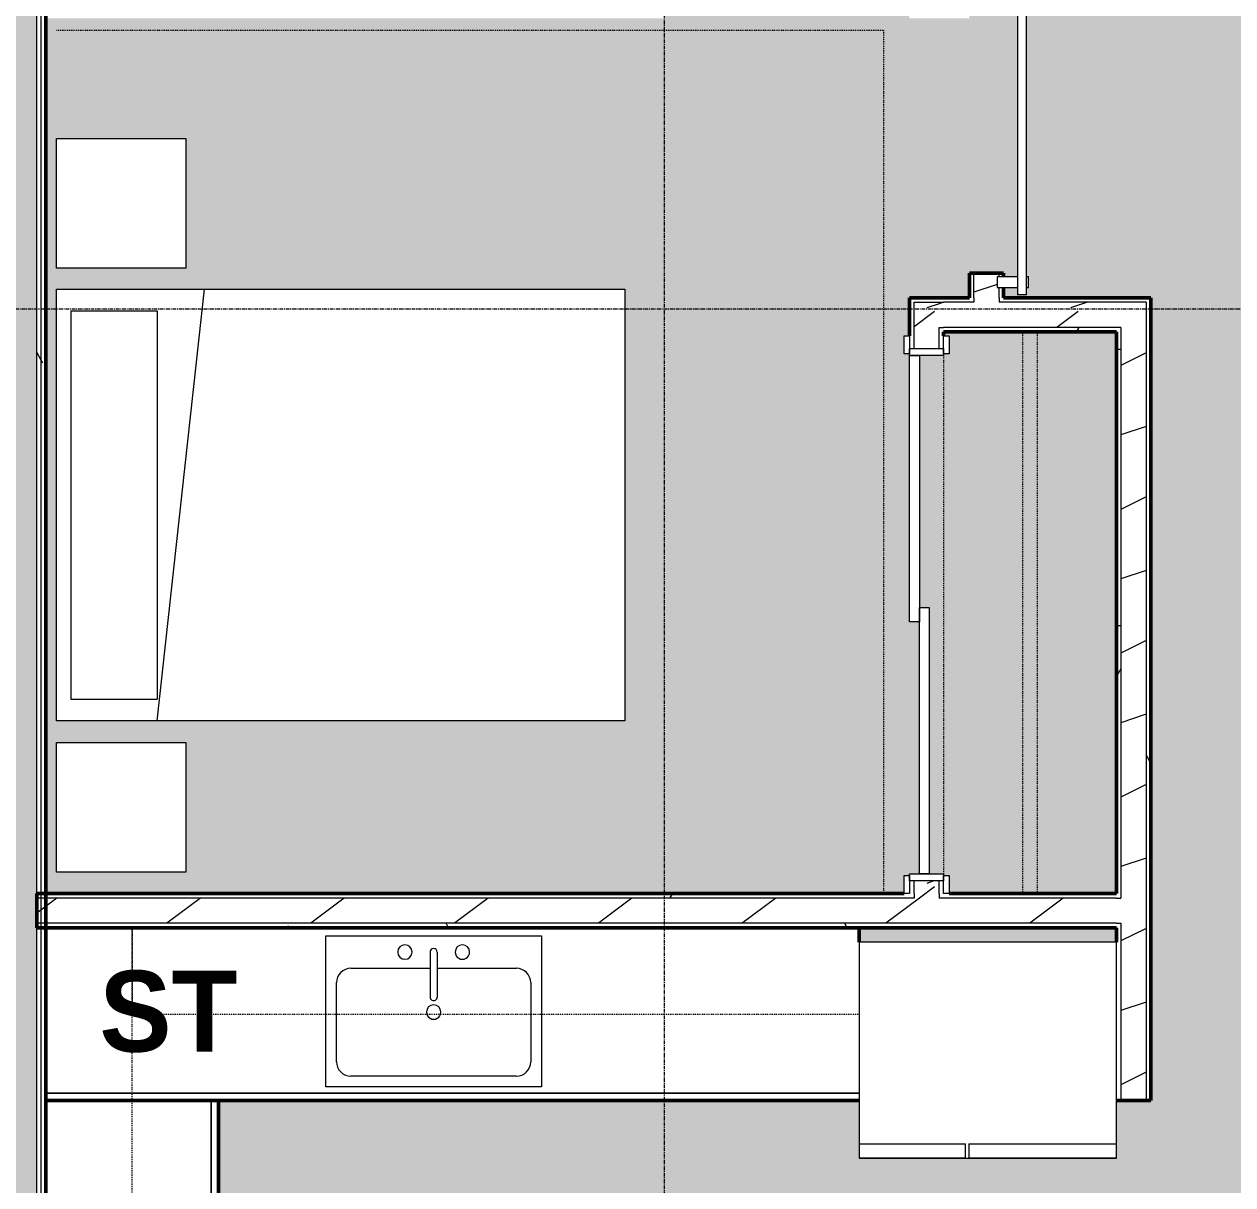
# Model space of a CAD drawing. Header units: inches. Extents: x -4294 to -464, y 9706 to 12475.
# Drawn here: x -2916.3 to -2748.3, y 11413.5 to 11574.8 of the extents above; entities that cross this region are included whole.
import ezdxf

# ---------------------------------------------------------------- set-up
doc = ezdxf.new("R2010")
doc.units = ezdxf.units.IN
doc.header["$MEASUREMENT"] = 0
doc.linetypes.add('Dash', pattern=[0.25, 0.125, -0.125])
doc.linetypes.add('Grid Line 1_2_', pattern=[0.875, 0.5, -0.125, 0.125, -0.125])
for name, color, linetype, lineweight in [('0-1', 7, 'Continuous', 5), ('0-2', 7, 'Continuous', 9), ('A-AREA-IDEN', 2, 'Continuous', 9), ('A-AREA-PATT-4', 254, 'Continuous', 9), ('A-DOOR-1', 7, 'Continuous', 9), ('A-DOOR-2', 90, 'Continuous', 20), ('A-DOOR-3', 50, 'Continuous', 13), ('A-DOOR-4', 250, 'Continuous', 50), ('A-DOOR-FRAM-1', 90, 'Continuous', 20), ('A-WALL', 113, 'Continuous', 13), ('A-WALL-2', 250, 'Continuous', 50), ('A-WALL-3', 50, 'Continuous', 13), ('A-WALL-PATT-1', 7, 'Continuous', 9), ('A-WALL-PATT-2', 8, 'Continuous', 9), ('A-WALL-PATT-5', 111, 'Continuous', 9), ('I-FURN-1', 7, 'Continuous', 9), ('I-FURN-HDLN-1', 7, 'Dash', 9), ('I-WALL-1', 2, 'Continuous', 50), ('P-SANR-FIXT-1', 7, 'Continuous', 9), ('Q-CASE-1', 250, 'Continuous', 50), ('Q-CASE-2', 7, 'Continuous', 9), ('Q-CASE-HDLN-1', 7, 'Dash', 9), ('Q-SPCQ-1', 7, 'Continuous', 9), ('S-GRID-1', 1, 'Grid Line 1_2_', 9)]:
    doc.layers.add(name, color=color, linetype=linetype, lineweight=lineweight)
doc.styles.add('Century Gothic_B', font='GOTHICB.TTF', dxfattribs={"height": 11.25})
pattern_1 = [(0, (0, 0), (38.4, 9.6), [1.584, -27.216, 1.584, -27.216, -153.6]), (0, (0, 0), (38.4, 9.6), [-57.6, 1.584, -56.016, 1.584, -27.216, -67.2]), (0, (0, 0), (38.4, 9.6), [-144, 1.584, -17.616, 1.584, -46.416]), (120, (14.4, 4.8), (-27.513844, 28.4553755), [1.584, -27.216, 1.584, -27.216, -153.6]), (120, (14.4, 4.8), (-27.513844, 28.4553755), [-57.6, 1.584, -56.016, 1.584, -27.216, -67.2]), (120, (14.4, 4.8), (-27.513844, 28.4553755), [-144, 1.584, -17.616, 1.584, -46.416]), (240, (19.2, 24), (-10.886156, -38.0553755), [1.584, -27.216, 1.584, -27.216, -153.6]), (240, (19.2, 24), (-10.886156, -38.0553755), [-57.6, 1.584, -56.016, 1.584, -27.216, -67.2]), (240, (19.2, 24), (-10.886156, -38.0553755), [-144, 1.584, -17.616, 1.584, -46.416])]
pattern_2 = [(216.87, (7.997, 19.992), (59.9755286, 39.9843071), [9.996, -89.964]), (206.565, (19.992, 13.994), (-19.991807, -19.992219), [22.352, -22.352]), (198.435, (19.992, 3.998), (-39.983821, -19.991955), [12.644, -50.576])]

# ---------------------------------------------------------------- blocks, each defined once
blk = doc.blocks.new('FOLDING_SLIDING CLOSET - 72_ x 80_-1372885-FLOOR PLAN - 3RD FLOOR')
at = {"layer": 'A-DOOR-1'}
for p, q in [((-38.75, 3.25), (-36.25, 3.25)), ((-38.75, 2.5), (-38.75, 3.25)), ((-36.25, 2.5), (-38.75, 2.5)), ((-36.25, 3.25), (-36.25, 2.5)), ((36.25, 3.25), (38.75, 3.25)), ((36.25, 2.5), (36.25, 3.25)), ((38.75, 2.5), (36.25, 2.5)), ((38.75, 3.25), (38.75, 2.5)), ((-38.75, -2.25), (-36.25, -2.25)), ((-38.75, -3), (-38.75, -2.25)), ((-36.25, -3), (-38.75, -3)), ((-36.25, -2.25), (-36.25, -3)), ((36.25, -2.25), (38.75, -2.25)), ((36.25, -3), (36.25, -2.25)), ((38.75, -3), (36.25, -3)), ((38.75, -2.25), (38.75, -3))]:
    blk.add_line(p, q, dxfattribs=at)
at = {"layer": 'A-DOOR-2'}
for p, q in [((-1, 0.5), (36, 0.5)), ((-1, -0.875), (-1, 0.5)), ((36, 0.5), (36, -0.875)), ((-36, -0.875), (1, -0.875)), ((-36, -2.25), (-36, -0.875)), ((36, -0.875), (-1, -0.875)), ((1, -0.875), (1, -2.25)), ((1, -2.25), (-36, -2.25))]:
    blk.add_line(p, q, dxfattribs=at)
at = {"layer": 'A-DOOR-FRAM-1'}
for p, q in [((-37, 2.5), (-36, 2.5)), ((-37, -2.25), (-37, 2.5)), ((-36, 2.5), (-36, -2.25)), ((36, 2.5), (37, 2.5)), ((36, -2.25), (36, 2.5)), ((37, 2.5), (37, -2.25)), ((-36, -2.25), (-37, -2.25)), ((37, -2.25), (36, -2.25))]:
    blk.add_line(p, q, dxfattribs=at)
blk = doc.blocks.new('Refrigerator_-_Side-by-Side_6047 - 36_ X 30_-345559-FLOOR PLAN - 3RD FLOOR')
at = {"layer": 'Q-SPCQ-1'}
for p, q in [((17.87, 14.42), (-17.88, 14.42)), ((-17.88, 14.42), (-17.88, -15.58)), ((17.87, -15.58), (17.87, 14.42)), ((-17.88, -13.58), (-3.13, -13.58)), ((-17.88, -13.58), (-17.88, -15.58)), ((-3.13, -15.58), (-3.13, -13.58)), ((-2.63, -13.58), (17.87, -13.58)), ((-2.63, -13.58), (-2.63, -15.58)), ((17.87, -15.58), (17.87, -13.58)), ((-17.88, -15.58), (17.87, -15.58)), ((-3.13, -15.58), (-17.88, -15.58)), ((17.87, -15.58), (-2.63, -15.58))]:
    blk.add_line(p, q, dxfattribs=at)
blk = doc.blocks.new('OD_CW_Base Cabinet - OD_CW_Base Cabinet-1964684-FLOOR PLAN - 3RD FLOOR')
at = {"layer": 'Q-CASE-1'}
for p, q in [((0.74, 0), (113.84, 0)), ((0.74, -24), (0.74, -22))]:
    blk.add_line(p, q, dxfattribs=at)
at = {"layer": 'Q-CASE-2'}
for p, q in [((0.74, 0), (113.84, 0)), ((113.84, -1), (0.74, -1)), ((0.74, -1), (113.84, -1)), ((0.74, -24), (0.74, -22))]:
    blk.add_line(p, q, dxfattribs=at)
blk = doc.blocks.new('Sink Kitchen-Single - 30_ x 21_-1372827-FLOOR PLAN - 3RD FLOOR')
at = {"layer": 'P-SANR-FIXT-1'}
for p, q in [((-14.38, 10.41), (15.62, 10.41)), ((-14.38, -10.59), (-14.38, 10.41)), ((15.62, 10.41), (15.62, -10.59)), ((-10.88, 8.91), (12.12, 8.91)), ((-12.88, -4.09), (-12.88, 6.91)), ((14.12, 6.91), (14.12, -4.09)), ((0.12, -8.34), (0.12, -2.09)), ((1.12, -8.34), (1.12, -2.09)), ((0.12, -6.09), (-10.88, -6.09)), ((12.12, -6.09), (1.12, -6.09)), ((15.62, -10.59), (-14.38, -10.59))]:
    blk.add_line(p, q, dxfattribs=at)
for centre, radius, start, end in [((-10.88, 6.91), 2, 90, 180), ((12.12, 6.91), 2, 360, 90), ((0.62, 0), 1, 360, 180), ((0.62, 0), 1, 180, 0), ((0.62, -2.09), 0.5, 360, 180), ((-10.88, -4.09), 2, 180, 270), ((12.12, -4.09), 2, 270, 0), ((-3.38, -8.34), 1, 360, 180), ((-3.38, -8.34), 1, 180, 0), ((0.62, -8.34), 0.5, 180, 0), ((4.62, -8.34), 1, 0, 180), ((4.62, -8.34), 1, 180, 0)]:
    blk.add_arc(centre, radius, start, end, dxfattribs=at)
blk = doc.blocks.new('OD_CW_Base Cabinet - OD_CW_Base Cabinet-1964726-FLOOR PLAN - 3RD FLOOR')
at = {"layer": 'Q-CASE-1'}
for p, q in [((0.74, -24), (0.74, 0)), ((0.74, 0), (133.01, 0))]:
    blk.add_line(p, q, dxfattribs=at)
at = {"layer": 'Q-CASE-2'}
for p, q in [((0.74, -1), (0.74, 0)), ((0.74, 0), (133.01, 0)), ((46.97, -1), (0.74, -1)), ((0.74, -24), (0.74, -1)), ((0.74, -1), (46.97, -1)), ((133.01, -1), (70.97, -1)), ((70.97, -1), (133.01, -1))]:
    blk.add_line(p, q, dxfattribs=at)
blk = doc.blocks.new('OD_CW_Upper Cabinet - OD_CW_Upper Cabinet-1964754-FLOOR PLAN - 3RD FLOOR')
at = {"layer": 'Q-CASE-HDLN-1'}
for p, q in [((157.01, 24), (0.74, 24)), ((0.74, 24), (0.74, 12)), ((157.01, 12), (157.01, 24)), ((0.74, 12), (157.01, 12))]:
    blk.add_line(p, q, dxfattribs=at)
blk = doc.blocks.new('Interior_barn_door_18732 - Interior_barn_door_18732-1656080-FLOOR PLAN - 3RD FLOOR')
at = {"layer": 'A-DOOR-1'}
for p, q in [((-23.69, 6.07), (-23.69, 6)), ((-23.62, 6.07), (-23.69, 6.07)), ((-23.69, 6.07), (-23.44, 6.07)), ((-23.63, 6.57), (-23.63, 6.32)), ((-23.59, 6.57), (-23.59, 6.32)), ((-23.56, 6.57), (-22.49, 6.57)), ((-22.49, 6.32), (-23.56, 6.32)), ((-23.44, 6.07), (-22.69, 6.07)), ((-23.32, 6.32), (-23.32, 6.07)), ((-23.32, 6.32), (-23.32, 6.07)), ((-22.82, 6.07), (-22.82, 6.32)), ((-22.82, 6.07), (-22.82, 6.32)), ((-22.69, 6.07), (-22.44, 6.07)), ((-22.44, 6.07), (-22.51, 6.07)), ((-22.49, 6.57), (-22.49, 6.32)), ((-22.44, 6), (-22.44, 6.07)), ((-20.62, 6.32), (-20.62, 6.57))]:
    blk.add_line(p, q, dxfattribs=at)
for points in [[(-23.63, 6.57), (-23.62, 6.57), (-23.6, 6.57), (-23.58, 6.57)], [(-23.58, 6.32), (-23.6, 6.32), (-23.62, 6.32), (-23.63, 6.32)]]:
    blk.add_open_spline(points, degree=3, dxfattribs=at)
for points, knots in [([(-22.49, 6.57), (-22.05, 6.57), (-21.63, 6.57), (-21.29, 6.57), (-20.97, 6.57), (-20.65, 6.57), (-20.61, 6.57), (-20.63, 6.57), (-20.63, 6.57)], [-0.722227, -0.722227, -0.722227, -0.722227, -0.6854273, -0.6485379, -0.6054888, -0.5563887, -0.4969616, -0.4885654, -0.4885654, -0.4885654, -0.4885654]), ([(-20.63, 6.32), (-20.63, 6.32), (-20.61, 6.32), (-20.65, 6.32), (-20.97, 6.32), (-21.29, 6.32), (-21.63, 6.32), (-22.05, 6.32), (-22.49, 6.32)], [0.4885654, 0.4885654, 0.4885654, 0.4885654, 0.4969616, 0.5563887, 0.6054888, 0.6485379, 0.6854273, 0.722227, 0.722227, 0.722227, 0.722227])]:
    blk.add_open_spline(points, degree=3, knots=knots, dxfattribs=at)
at = {"layer": 'A-DOOR-3'}
for p, q in [((-53.23, 5.57), (-60, 5.57)), ((-60, 4.95), (-60, 5.57)), ((-57.5, 5.85), (-59, 5.85)), ((-59, 5.85), (-59, 5.57)), ((-57.5, 5.57), (-57.5, 5.85)), ((-53.56, 6), (-52.06, 6)), ((-53.56, 6), (-53.56, 5.67)), ((-53.56, 5.67), (-52.06, 5.67)), ((-53.29, 5.67), (-52.82, 4.92)), ((-52.76, 4.92), (-52.29, 5.67)), ((-23.44, 5.57), (-52.35, 5.57)), ((-52.06, 5.67), (-52.06, 6)), ((-24.9, 5.82), (-50.9, 5.82)), ((-23.73, 6), (-22.23, 6)), ((-23.73, 5.67), (-23.73, 6)), ((-23.73, 5.67), (-22.23, 5.67)), ((-23.5, 5.67), (-23.03, 4.92)), ((-22.97, 4.92), (-22.5, 5.67)), ((21, 5.57), (-22.56, 5.57)), ((-22.23, 6), (-22.23, 5.67)), ((18.5, 5.85), (18.5, 5.57)), ((20, 5.85), (18.5, 5.85)), ((20, 5.57), (20, 5.85)), ((21, 5.57), (21, 4.95)), ((-60, 4.32), (-60, 4.95)), ((-60, 4.32), (-53.24, 4.32)), ((-59, 4.32), (-59, 1.47)), ((-57.5, 1.47), (-57.5, 4.32)), ((-52.82, 4.98), (-53.29, 4.23)), ((-52.79, 4.23), (-53.29, 4.23)), ((-52.29, 4.23), (-52.79, 4.23)), ((-52.29, 4.23), (-52.76, 4.98)), ((-52.35, 4.32), (-23.44, 4.32)), ((-50.9, 4.07), (-24.9, 4.07)), ((-23.03, 4.98), (-23.5, 4.23)), ((-23, 4.23), (-23.5, 4.23)), ((-22.5, 4.23), (-23, 4.23)), ((-22.5, 4.23), (-22.97, 4.98)), ((-22.56, 4.32), (21, 4.32)), ((18.5, 4.32), (18.5, 1.47)), ((20, 1.47), (20, 4.32)), ((21, 4.95), (21, 4.32)), ((-59, 1.47), (-57.5, 1.47)), ((18.5, 1.47), (20, 1.47))]:
    blk.add_line(p, q, dxfattribs=at)
at = {"layer": 'A-DOOR-4'}
for p, q in [((-55.9, 5.82), (-53.56, 5.82)), ((-55.9, 5.57), (-55.9, 5.82)), ((-52.06, 5.82), (-50.9, 5.82)), ((-50.9, 5.82), (-50.9, 5.57)), ((-24.9, 5.82), (-23.73, 5.82)), ((-24.9, 5.57), (-24.9, 5.82)), ((-22.23, 5.82), (-19.9, 5.82)), ((-19.9, 5.82), (-19.9, 5.55)), ((-55.9, 4.07), (-55.9, 4.32)), ((-50.9, 4.07), (-55.9, 4.07)), ((-50.9, 4.33), (-50.9, 4.07)), ((-24.9, 4.07), (-24.9, 4.33)), ((-19.9, 4.07), (-24.9, 4.07)), ((-19.9, 4.34), (-19.9, 4.07))]:
    blk.add_line(p, q, dxfattribs=at)
blk = doc.blocks.new('OD_CW_Upper Cabinet - OD_CW_Upper Cabinet-1964653-FLOOR PLAN - 3RD FLOOR')
at = {"layer": 'Q-CASE-HDLN-1'}
for p, q in [((101.84, 24), (0.74, 24)), ((0.74, 24), (0.74, 12)), ((101.84, 12), (101.84, 24)), ((0.74, 12), (101.84, 12))]:
    blk.add_line(p, q, dxfattribs=at)
blk = doc.blocks.new('OD_CW_Closet - OD_CW_Closet-1690832-FLOOR PLAN - 3RD FLOOR')
at = {"layer": 'Q-CASE-HDLN-1'}
for p, q in [((0.74, -24), (0.74, -0.73)), ((3.24, 0), (75.74, 0)), ((78.24, 0), (78.78, 0)), ((78.78, 0), (78.78, -24)), ((0.74, -11), (78.78, -11)), ((0.74, -13), (78.78, -13)), ((78.78, -24), (0.74, -24))]:
    blk.add_line(p, q, dxfattribs=at)
blk = doc.blocks.new('Bed-Standard - Queen 60_ x 79_-V42-FLOOR PLAN - 3RD FLOOR')
at = {"layer": 'I-FURN-1'}
for p, q in [((-19.31, 41.3), (40.69, 41.3)), ((-19.31, -37.7), (-19.31, 41.3)), ((40.69, 41.3), (40.69, -37.7)), ((40.69, -23.7), (-19.31, -17.13)), ((-16.31, -23.7), (37.69, -23.7)), ((-16.31, -35.7), (-16.31, -23.7)), ((37.69, -35.7), (37.69, -23.7)), ((-16.31, -35.7), (37.69, -35.7)), ((40.69, -37.7), (-19.31, -37.7))]:
    blk.add_line(p, q, dxfattribs=at)
at = {"layer": 'I-FURN-HDLN-1'}
for p, q in [((-55.31, 77.3), (64.69, 77.3)), ((-55.31, -37.7), (-55.31, 77.3))]:
    blk.add_line(p, q, dxfattribs=at)
blk = doc.blocks.new('Table-Night Stand - 18_ x 18_ x 24_-1372838-FLOOR PLAN - 3RD FLOOR')
at = {"layer": 'I-FURN-1'}
for p, q in [((0.15, 0), (18.15, 0)), ((0.15, -18), (0.15, 0)), ((18.15, 0), (18.15, -18)), ((18.15, -18), (0.15, -18))]:
    blk.add_line(p, q, dxfattribs=at)
blk = doc.blocks.new('CTR - 1st Phase - Unit Layouts_rvt-1-FLOOR PLAN - 3RD FLOOR')
at = {"layer": 'A-WALL-PATT-1'}
h = blk.add_hatch(dxfattribs=at)
h.set_pattern_fill('FP_1', color=256, style=0, pattern_type=2)
h.set_pattern_definition(pattern_1)
h.paths.add_polyline_path([(-2784.92, 11536.77), (-2784.3, 11536.77), (-2784.3, 11540.2), (-2784.92, 11540.2)], flags=0)
h.paths.add_polyline_path([(-2784.92, 11579.73), (-2784.3, 11579.73), (-2784.3, 11623.65), (-2784.92, 11623.65), (-2784.92, 11580.36)], flags=0)
h = blk.add_hatch(dxfattribs=at)
h.set_pattern_fill('FP_1', color=256, style=0, pattern_type=2)
h.set_pattern_definition(pattern_1)
h.paths.add_polyline_path([(-2759.72, 11425.23), (-2759.72, 11536.15), (-2760.35, 11536.15), (-2760.35, 11425.23)], flags=0)
h = blk.add_hatch(dxfattribs=at)
h.set_pattern_fill('FP_1', color=256, style=0, pattern_type=2)
h.set_pattern_definition(pattern_1)
h.paths.add_polyline_path([(-2788.18, 11532.02), (-2763.85, 11532.02), (-2763.85, 11532.65), (-2788.5, 11532.65), (-2788.5, 11532.02)], flags=0)
h = blk.add_hatch(dxfattribs=at)
h.set_pattern_fill('FP_1', color=256, style=0, pattern_type=2)
h.set_pattern_definition(pattern_1)
h.paths.add_polyline_path([(-2763.85, 11425.23), (-2763.85, 11449.85), (-2764.47, 11449.85), (-2764.47, 11425.23)], flags=0)
h.paths.add_polyline_path([(-2763.85, 11453.35), (-2763.85, 11532.02), (-2764.47, 11532.02), (-2764.47, 11453.35)], flags=0)
h = blk.add_hatch(dxfattribs=at)
h.set_pattern_fill('FP_1', color=256, style=0, pattern_type=2)
h.set_pattern_definition(pattern_1)
h.paths.add_polyline_path([(-2764.47, 11453.35), (-2764.47, 11453.98), (-2789.12, 11453.98), (-2789.12, 11453.35), (-2780.8, 11453.35)], flags=0)
h.paths.add_polyline_path([(-2913.32, 11453.35), (-2792.62, 11453.35), (-2792.62, 11453.98), (-2913.32, 11453.98), (-2913.32, 11453.36)], flags=0)
h = blk.add_hatch(dxfattribs=at)
h.set_pattern_fill('FP_1', color=256, style=0, pattern_type=2)
h.set_pattern_definition(pattern_1)
h.paths.add_polyline_path([(-2788.18, 11449.23), (-2764.47, 11449.23), (-2764.47, 11449.85), (-2913.32, 11449.85), (-2913.32, 11449.23), (-2788.85, 11449.23)], flags=0)
at = {"layer": 'A-WALL-PATT-2'}
h = blk.add_hatch(dxfattribs=at)
h.set_pattern_fill('FP_2', color=256, style=0, pattern_type=2)
h.set_pattern_definition(pattern_2)
h.paths.add_polyline_path([(-2780.8, 11536.15), (-2780.8, 11538.2), (-2781.08, 11538.2), (-2781.08, 11539.7), (-2780.8, 11539.7), (-2780.8, 11540.2), (-2784.3, 11540.2), (-2784.3, 11536.15)], flags=0)
h.paths.add_polyline_path([(-2784.3, 11576.2), (-2780.8, 11576.2), (-2780.8, 11615.7), (-2781.08, 11615.7), (-2781.08, 11617.2), (-2780.8, 11617.2), (-2780.8, 11623.65), (-2784.3, 11623.65), (-2784.3, 11576.23)], flags=0)
h = blk.add_hatch(dxfattribs=at)
h.set_pattern_fill('FP_2', color=256, style=0, pattern_type=2)
h.set_pattern_definition(pattern_2)
h.paths.add_polyline_path([(-2792.62, 11453.35), (-2789.12, 11453.35), (-2789.12, 11455.73), (-2792.62, 11455.73), (-2792.62, 11453.98)], flags=0)
h.paths.add_polyline_path([(-2792.62, 11529.73), (-2789.12, 11529.73), (-2789.12, 11536.15), (-2792.62, 11536.15), (-2792.62, 11533.02)], flags=0)
h = blk.add_hatch(dxfattribs=at)
h.set_pattern_fill('FP_2', color=256, style=0, pattern_type=2)
h.set_pattern_definition(pattern_2)
h.paths.add_polyline_path([(-2788.5, 11532.65), (-2760.35, 11532.65), (-2760.35, 11536.15), (-2789.12, 11536.15), (-2789.12, 11532.65)], flags=0)
h = blk.add_hatch(dxfattribs=at)
h.set_pattern_fill('FP_2', color=256, style=0, pattern_type=2)
h.set_pattern_definition(pattern_2)
h.paths.add_polyline_path([(-2760.35, 11425.23), (-2760.35, 11532.65), (-2763.85, 11532.65), (-2763.85, 11425.23)], flags=0)
h = blk.add_hatch(dxfattribs=at)
h.set_pattern_fill('FP_2', color=256, style=0, pattern_type=2)
h.set_pattern_definition(pattern_2)
h.paths.add_polyline_path([(-2914.57, 11449.85), (-2763.85, 11449.85), (-2763.85, 11453.35), (-2914.57, 11453.35), (-2914.57, 11449.98)], flags=0)
at = {"layer": 'A-WALL-2'}
for p, q in [((-2784.92, 11540.2), (-2784.92, 11536.77)), ((-2780.17, 11540.2), (-2784.92, 11540.2)), ((-2780.17, 11539.7), (-2780.17, 11540.2)), ((-2793.25, 11536.77), (-2793.25, 11531.48)), ((-2792.62, 11536.77), (-2793.25, 11536.77)), ((-2788.5, 11536.77), (-2792.62, 11536.77)), ((-2784.92, 11536.77), (-2788.5, 11536.77)), ((-2780.17, 11536.77), (-2780.17, 11538.2)), ((-2759.72, 11536.77), (-2780.17, 11536.77)), ((-2759.72, 11536.15), (-2759.72, 11536.77)), ((-2759.72, 11532.02), (-2759.72, 11536.15)), ((-2788.5, 11531.48), (-2788.5, 11532.02)), ((-2788.5, 11532.02), (-2764.47, 11532.02)), ((-2764.47, 11532.02), (-2764.47, 11453.98)), ((-2759.72, 11425.23), (-2759.72, 11532.02)), ((-2794, 11453.98), (-2914.57, 11453.98)), ((-2914.57, 11453.98), (-2914.57, 11449.23)), ((-2764.47, 11453.98), (-2787.75, 11453.98)), ((-2914.57, 11449.23), (-2764.47, 11449.23)), ((-2764.47, 11449.23), (-2764.47, 11447.23)), ((-2764.47, 11425.23), (-2759.72, 11425.23))]:
    blk.add_line(p, q, dxfattribs=at)
at = {"layer": 'A-WALL-3'}
for p, q in [((-2784.3, 11536.77), (-2784.3, 11540.2)), ((-2780.8, 11539.7), (-2780.8, 11540.2)), ((-2784.3, 11536.77), (-2784.3, 11536.15)), ((-2780.8, 11536.77), (-2780.8, 11538.2)), ((-2780.8, 11536.77), (-2780.8, 11536.15)), ((-2792.62, 11529.73), (-2792.62, 11536.15)), ((-2792.62, 11536.15), (-2789.12, 11536.15)), ((-2789.12, 11536.15), (-2788.5, 11536.15)), ((-2784.3, 11536.15), (-2788.5, 11536.15)), ((-2760.35, 11536.15), (-2780.8, 11536.15)), ((-2760.35, 11536.15), (-2760.35, 11532.65)), ((-2789.12, 11529.73), (-2789.12, 11532.65)), ((-2789.12, 11532.65), (-2788.5, 11532.65)), ((-2763.85, 11532.65), (-2788.5, 11532.65)), ((-2763.85, 11532.65), (-2763.85, 11532.02)), ((-2763.85, 11532.02), (-2763.85, 11453.35)), ((-2760.35, 11532.65), (-2760.35, 11532.02)), ((-2760.35, 11532.02), (-2760.35, 11425.23)), ((-2792.62, 11453.98), (-2792.62, 11455.73)), ((-2789.12, 11453.98), (-2789.12, 11455.73)), ((-2792.62, 11453.35), (-2914.57, 11453.35)), ((-2792.62, 11453.98), (-2792.62, 11453.35)), ((-2789.12, 11453.98), (-2789.12, 11453.35)), ((-2764.47, 11453.35), (-2789.12, 11453.35)), ((-2764.47, 11453.35), (-2763.85, 11453.35)), ((-2764.47, 11449.85), (-2914.57, 11449.85)), ((-2764.47, 11449.85), (-2763.85, 11449.85)), ((-2763.85, 11449.85), (-2763.85, 11425.23))]:
    blk.add_line(p, q, dxfattribs=at)
at = {"layer": '0-2'}
for name, p, rotation in [('Interior_barn_door_18732 - Interior_barn_door_18732-1656080-FLOOR PLAN - 3RD FLOOR', (-2782.55, 11558.2), 269.9999999999976), ('Bed-Standard - Queen 60_ x 79_-V42-FLOOR PLAN - 3RD FLOOR', (-2874.14, 11518.67), 270.0000000000165), ('Table-Night Stand - 18_ x 18_ x 24_-1372838-FLOOR PLAN - 3RD FLOOR', (-2893.85, 11559.06), 270.0000000000165), ('OD_CW_Closet - OD_CW_Closet-1690832-FLOOR PLAN - 3RD FLOOR', (-2788.47, 11453.24), 90.00000000001577), ('FOLDING_SLIDING CLOSET - 72_ x 80_-1372885-FLOOR PLAN - 3RD FLOOR', (-2791, 11492.73), 270.0000000000089), ('Table-Night Stand - 18_ x 18_ x 24_-1372838-FLOOR PLAN - 3RD FLOOR', (-2893.85, 11475.12), 270.000000000021), ('OD_CW_Base Cabinet - OD_CW_Base Cabinet-1964684-FLOOR PLAN - 3RD FLOOR', (-2799.49, 11425.23), 180), ('OD_CW_Upper Cabinet - OD_CW_Upper Cabinet-1964754-FLOOR PLAN - 3RD FLOOR', (-2889.32, 11292.22), 89.99999999999277), ('Sink Kitchen-Single - 30_ x 21_-1372827-FLOOR PLAN - 3RD FLOOR', (-2858.78, 11437.51), 180), ('OD_CW_Base Cabinet - OD_CW_Base Cabinet-1964726-FLOOR PLAN - 3RD FLOOR', (-2889.32, 11425.96), 269.9999999999977)]:
    blk.add_blockref(name, p, dxfattribs=dict(at, rotation=rotation))
for name, p in [('OD_CW_Upper Cabinet - OD_CW_Upper Cabinet-1964653-FLOOR PLAN - 3RD FLOOR', (-2902.06, 11425.23)), ('Refrigerator_-_Side-by-Side_6047 - 36_ X 30_-345559-FLOOR PLAN - 3RD FLOOR', (-2782.35, 11432.8))]:
    blk.add_blockref(name, p, dxfattribs=at)
blk = doc.blocks.new('CTR - 1st Phase - Shell_rvt-1-FLOOR PLAN - 3RD FLOOR')
at = {"layer": 'S-GRID-1'}
for p, q in [((-2827.32, 9836.18), (-2827.32, 12413.74)), ((-464.45, 11535.19), (-4232.19, 11535.19))]:
    blk.add_line(p, q, dxfattribs=at)

msp = doc.modelspace()

# ---------------------------------------------------------------- hatches: boundary and pattern name
at = {"layer": 'A-AREA-PATT-4'}
h = msp.add_hatch(color=256, dxfattribs=at)
h.paths.add_polyline_path([(-2719.92, 11252.39), (-2714.91, 11252.39), (-2714.91, 11255.26), (-2717.72, 11255.26), (-2717.72, 11284.39), (-2718.67, 11284.39), (-2718.67, 11289.14), (-2717.72, 11289.14), (-2717.72, 11299.01), (-2733.85, 11299.01), (-2733.85, 11317.01), (-2729.85, 11317.01), (-2729.85, 11353.01), (-2733.85, 11353.01), (-2733.85, 11371.01), (-2717.72, 11371.01), (-2717.72, 11622.39), (-2718.72, 11622.39), (-2718.72, 11623.39), (-2720.72, 11623.39), (-2720.72, 11625.33), (-2721.35, 11625.33), (-2721.35, 11625.39), (-2756.1, 11625.39), (-2756.1, 11625.33), (-2756.72, 11625.33), (-2756.72, 11623.39), (-2758.72, 11623.39), (-2758.72, 11622.39), (-2780.17, 11622.39), (-2780.17, 11617.2), (-2778.23, 11617.2), (-2778.2, 11618.2), (-2776.98, 11618.2), (-2776.98, 11617.2), (-2776.7, 11617.2), (-2776.73, 11615.7), (-2776.98, 11615.7), (-2776.98, 11614.09), (-2776.73, 11614.09), (-2776.73, 11611.75), (-2776.55, 11611.75), (-2776.55, 11610.25), (-2776.73, 11610.25), (-2776.73, 11581.93), (-2776.55, 11581.93), (-2776.55, 11581.81), (-2776.48, 11581.76), (-2776.48, 11581.44), (-2776.23, 11581.44), (-2776.23, 11581.83), (-2775.98, 11581.78), (-2775.98, 11578.83), (-2776.23, 11578.89), (-2776.23, 11581.09), (-2776.48, 11581.04), (-2776.48, 11580.71), (-2776.55, 11580.71), (-2776.55, 11580.43), (-2776.73, 11580.43), (-2776.73, 11578.09), (-2776.98, 11578.09), (-2776.98, 11539.7), (-2776.7, 11539.7), (-2776.7, 11538.2), (-2776.98, 11538.2), (-2777, 11537.2), (-2778.23, 11537.2), (-2778.23, 11538.2), (-2780.17, 11538.2), (-2780.17, 11536.77), (-2759.72, 11536.77), (-2759.72, 11425.23), (-2764.47, 11425.23), (-2764.47, 11417.23), (-2800.22, 11417.23), (-2800.22, 11425.23), (-2889.32, 11425.23), (-2889.32, 11292.96), (-2881.82, 11292.96), (-2881.82, 11287.58), (-2886.57, 11287.58), (-2886.57, 11288.21), (-2913.32, 11288.21), (-2913.32, 11256.26), (-2886.57, 11256.26), (-2886.57, 11257.58), (-2881.82, 11257.58), (-2881.82, 11256.26), (-2754.72, 11256.26), (-2754.72, 11289.14), (-2748.67, 11289.14), (-2748.67, 11284.39), (-2749.97, 11284.39), (-2749.97, 11256.24), (-2752.94, 11256.24), (-2752.94, 11252.39), (-2720.92, 11252.39)], flags=0)
h.paths.add_polyline_path([(-2733.05, 11257.24), (-2747.92, 11257.24), (-2747.92, 11282.49), (-2738.42, 11282.49), (-2738.39, 11282.99), (-2737.93, 11282.99), (-2737.93, 11282.49), (-2721.66, 11282.49), (-2721.62, 11282.99), (-2720.94, 11282.99), (-2720.94, 11282.49), (-2719.92, 11282.49), (-2719.92, 11257.24), (-2720.92, 11257.24)], flags=0)
h.paths.add_polyline_path([(-2886.57, 11259.58), (-2911.73, 11259.58), (-2911.73, 11284.58), (-2885.73, 11284.58), (-2885.73, 11259.58), (-2885.95, 11259.58)], flags=0)
h.paths.add_polyline_path([(-2789.85, 11296.52), (-2824.85, 11296.52), (-2824.85, 11380.52), (-2789.85, 11380.52), (-2789.85, 11374.52), (-2788.85, 11374.52), (-2788.85, 11302.52), (-2789.85, 11302.52)], flags=0)
h.paths.add_polyline_path([(-2753.06, 11305.52), (-2773.85, 11305.52), (-2773.85, 11365.52), (-2743.85, 11365.52), (-2743.85, 11305.52), (-2750.6, 11305.52)], flags=0)
h.paths.add_polyline_path([(-2800.22, 11447.23), (-2764.47, 11447.23), (-2764.47, 11449.23), (-2800.22, 11449.23)], flags=0)
h.paths.add_polyline_path([(-2911.85, 11453.98), (-2794, 11453.98), (-2794, 11456.48), (-2793.25, 11456.48), (-2793.25, 11456.73), (-2791.87, 11456.73), (-2791.87, 11491.73), (-2793.25, 11491.73), (-2793.25, 11528.98), (-2794, 11528.98), (-2794, 11531.48), (-2793.25, 11531.48), (-2793.25, 11536.77), (-2784.92, 11536.77), (-2784.92, 11540.2), (-2780.17, 11540.2), (-2780.17, 11539.7), (-2778.23, 11539.7), (-2778.27, 11578.09), (-2778.48, 11578.09), (-2778.48, 11614.09), (-2778.23, 11614.09), (-2778.23, 11615.7), (-2780.17, 11615.7), (-2780.17, 11576.2), (-2784.92, 11576.2), (-2784.92, 11575.61), (-2793.25, 11575.61), (-2793.25, 11580.36), (-2784.92, 11580.36), (-2784.92, 11619.62), (-2843.32, 11619.62), (-2843.32, 11643.34), (-2851.35, 11643.34), (-2851.35, 11635.89), (-2851.47, 11634.93), (-2851.85, 11634.03), (-2852.44, 11633.26), (-2853.21, 11632.67), (-2854.11, 11632.29), (-2855.15, 11632.17), (-2856.46, 11632.17), (-2856.11, 11629.14), (-2854.92, 11628.14), (-2854.36, 11627.14), (-2854, 11625.63), (-2853.91, 11625.14), (-2853.82, 11624.14), (-2854, 11622.15), (-2854.54, 11620.14), (-2855.26, 11618.14), (-2856.26, 11616.06), (-2857.58, 11614.14), (-2858.58, 11613.14), (-2859.45, 11612.64), (-2860.82, 11612.14), (-2861.82, 11612.14), (-2863.25, 11612.67), (-2864.06, 11613.14), (-2865.06, 11614.14), (-2866.45, 11616.14), (-2867.38, 11618.14), (-2868.11, 11620.14), (-2868.65, 11622.15), (-2868.82, 11624.14), (-2868.65, 11625.63), (-2868.56, 11626.14), (-2868.29, 11627.14), (-2867.72, 11628.14), (-2866.53, 11629.14), (-2866.19, 11632.17), (-2867.57, 11632.17), (-2868.54, 11632.29), (-2869.44, 11632.67), (-2870.21, 11633.26), (-2870.87, 11634.2), (-2871.17, 11634.93), (-2871.3, 11635.89), (-2871.3, 11643.34), (-2877.32, 11643.34), (-2877.32, 11641.48), (-2882.07, 11641.48), (-2882.07, 11643.34), (-2913.32, 11643.34), (-2913.32, 11621.11), (-2882.07, 11621.11), (-2882.07, 11621.48), (-2877.32, 11621.48), (-2877.32, 11616.36), (-2913.32, 11616.36), (-2913.32, 11580.36), (-2827.25, 11580.36), (-2827.25, 11579.48), (-2863.25, 11579.48), (-2863.25, 11576.48), (-2827.25, 11576.48), (-2827.25, 11575.61), (-2913.32, 11575.61), (-2913.32, 11453.98)], flags=0)
h.paths.add_polyline_path([(-2781.92, 11453.98), (-2764.47, 11453.98), (-2764.47, 11532.02), (-2788.5, 11532.02), (-2788.5, 11531.48), (-2787.75, 11531.48), (-2787.75, 11528.98), (-2788.5, 11528.98), (-2788.5, 11528.73), (-2791.87, 11528.73), (-2791.87, 11493.73), (-2790.5, 11493.73), (-2790.5, 11456.73), (-2788.5, 11456.73), (-2788.5, 11456.48), (-2787.75, 11456.48), (-2787.75, 11453.98)], flags=0)
h.paths.add_polyline_path([(-2898.44, 11456.98), (-2911.85, 11456.98), (-2911.85, 11474.98), (-2893.85, 11474.98), (-2893.85, 11456.98)], flags=0)
h.paths.add_polyline_path([(-2893.85, 11477.98), (-2911.85, 11477.98), (-2911.85, 11537.98), (-2832.85, 11537.98), (-2832.85, 11477.98), (-2843.31, 11477.98)], flags=0)
h.paths.add_polyline_path([(-2911.85, 11540.91), (-2911.85, 11558.91), (-2893.85, 11558.91), (-2893.85, 11540.91), (-2903.41, 11540.91)], flags=0)
h.paths.add_polyline_path([(-2722.47, 11587.39), (-2722.47, 11623.39), (-2720.72, 11623.39), (-2720.72, 11587.39)], flags=0)
at = {"layer": 'A-WALL-PATT-5'}
h = msp.add_hatch(dxfattribs=at)
h.set_pattern_fill('FP_66', color=256, style=0, pattern_type=2)
h.set_pattern_definition([(161.57, (0.6, 0.6), (-4.80033747, -0.00041462), [0, -34.152, 3.792, 0]), (18.43, (-0.6, 0.6), (-4.80033747, 0.00041462), [0, -34.152, 3.792, 0]), (108.43, (0.6, 0.6), (2.39913218, -12.00105099), [11.382, -26.562]), (71.57, (-0.6, 0.6), (2.39913218, 12.00105099), [11.382, -26.562])])
h.paths.add_polyline_path([(-2918.07, 11255.36), (-2914.57, 11255.36), (-2914.57, 11644.59), (-2918.07, 11644.59), (-2918.07, 11283.91)], flags=0)
h = msp.add_hatch(dxfattribs=at)
h.set_pattern_fill('FP_1', color=256, style=0, pattern_type=2)
h.set_pattern_definition(pattern_1)
h.paths.add_polyline_path([(-2914.57, 11255.64), (-2913.95, 11255.64), (-2913.95, 11449.85), (-2914.57, 11449.85), (-2914.57, 11283.91)], flags=0)
h.paths.add_polyline_path([(-2914.25, 11453.35), (-2913.95, 11453.35), (-2913.95, 11643.96), (-2914.57, 11643.96), (-2914.57, 11453.35)], flags=0)
h = msp.add_hatch(dxfattribs=at)
h.set_pattern_fill('FP_1', color=256, style=0, pattern_type=2)
h.set_pattern_definition(pattern_1)
h.paths.add_polyline_path([(-2913.32, 11255.64), (-2913.32, 11449.85), (-2913.95, 11449.85), (-2913.95, 11255.64)], flags=0)
h.paths.add_polyline_path([(-2913.95, 11453.35), (-2913.32, 11453.35), (-2913.32, 11643.34), (-2913.95, 11643.34), (-2913.95, 11456.98)], flags=0)

# ---------------------------------------------------------------- linework, layer by layer
at = {"layer": 'A-WALL'}
for p, q in [((-2914.57, 11255.36), (-2914.57, 11644.59)), ((-2913.95, 11255.36), (-2913.95, 11643.96))]:
    msp.add_line(p, q, dxfattribs=at)
at = {"layer": 'I-WALL-1'}
msp.add_line((-2913.32, 11255.36), (-2913.32, 11643.34), dxfattribs=at)

# ---------------------------------------------------------------- block references
at = {"layer": '0-1'}
for name in ['CTR - 1st Phase - Shell_rvt-1-FLOOR PLAN - 3RD FLOOR', 'CTR - 1st Phase - Unit Layouts_rvt-1-FLOOR PLAN - 3RD FLOOR']:
    msp.add_blockref(name, (0, 0), dxfattribs=at)

# ---------------------------------------------------------------- texts
at = {"layer": 'A-AREA-IDEN', "insert": (-2905.87, 11443.26), "char_height": 11.25, "width": 18.18, "attachment_point": 1, "style": 'Century Gothic_B'}
msp.add_mtext('ST', dxfattribs=at)

doc.saveas('drawing.dxf')
